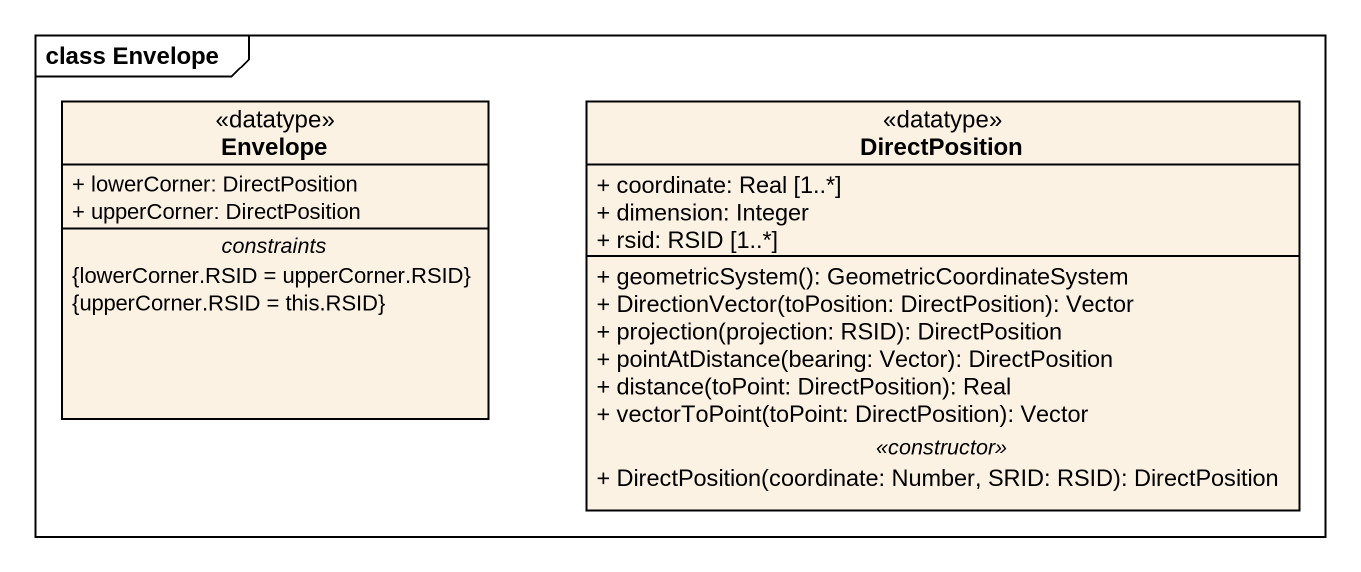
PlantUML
@startuml
mainframe class Envelope
hide circle
hide empty members
skinparam classAttributeIconSize 0
class Envelope <<datatype>> {
  + lowerCorner: DirectPosition
  + upperCorner: DirectPosition
  -- constraints --
  {lowerCorner.RSID = upperCorner.RSID}
  {upperCorner.RSID = this.RSID}
}
class DirectPosition <<datatype>> {
  + coordinate: Real [1..*]
  + dimension: Integer
  + rsid: RSID [1..*]
  --
  + geometricSystem(): GeometricCoordinateSystem
  + DirectionVector(toPosition: DirectPosition): Vector
  + projection(projection: RSID): DirectPosition
  + pointAtDistance(bearing: Vector): DirectPosition
  + distance(toPoint: DirectPosition): Real
  + vectorToPoint(toPoint: DirectPosition): Vector
  .. <<constructor>> ..
  + DirectPosition(coordinate: Number, SRID: RSID): DirectPosition
}
@enduml
